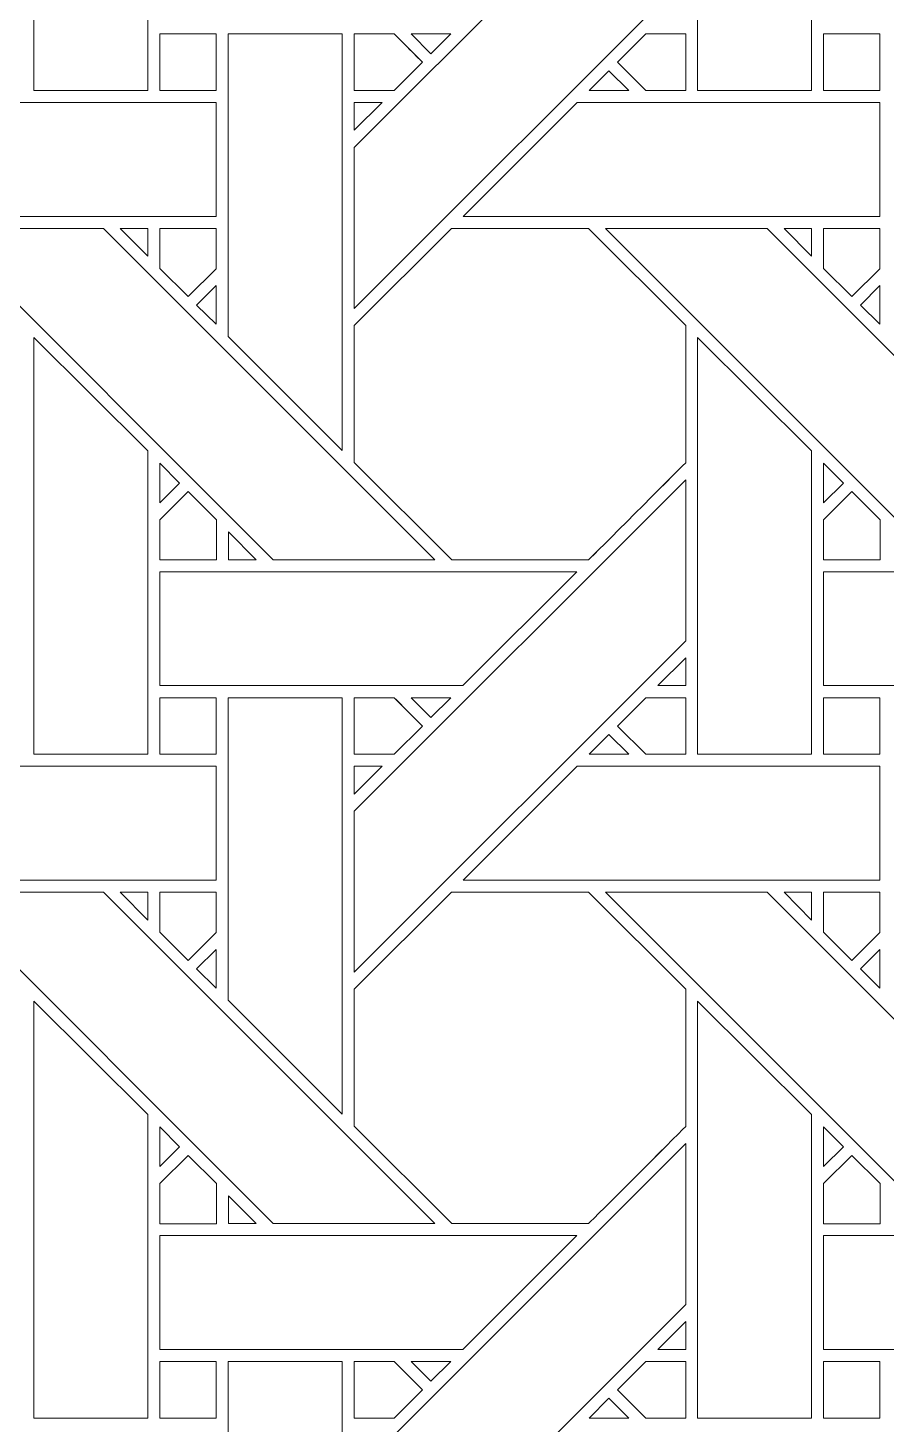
# Model space of a CAD drawing. Header units: inches. Extents: x 3.4 to 21.4, y 0.1 to 18.1.
# Drawn here: x 16.898 to 18.124, y 4.302 to 6.298 of the extents above; entities that cross this region are included whole.
import ezdxf

# ---------------------------------------------------------------- set-up
doc = ezdxf.new("R2010")
doc.units = ezdxf.units.IN
doc.header["$MEASUREMENT"] = 0
doc.layers.add('Design', color=7, linetype='Continuous', lineweight=0)

msp = doc.modelspace()

# ---------------------------------------------------------------- linework, layer by layer
at = {"layer": 'Design'}
for points, knots in [([(12.3829, 18.0948), (7.4123, 18.0948), (3.3829, 14.0653), (3.3829, 9.0948), (3.3829, 4.1242), (7.4123, 0.0948), (12.3829, 0.0948), (17.3534, 0.0948), (21.3829, 4.1242), (21.3829, 9.0948), (21.3829, 14.0653), (17.3534, 18.0948), (12.3829, 18.0948)], [0, 0, 0, 0, 1, 1, 1, 2, 2, 2, 3, 3, 3, 4, 4, 4, 4]), ([(12.3829, 17.2202), (7.8953, 17.2202), (4.2574, 13.5823), (4.2574, 9.0948), (4.2574, 4.6072), (7.8953, 0.9693), (12.3829, 0.9693), (16.8704, 0.9693), (20.5083, 4.6072), (20.5083, 9.0948), (20.5083, 13.5823), (16.8704, 17.2202), (12.3829, 17.2202)], [0, 0, 0, 0, 1, 1, 1, 2, 2, 2, 3, 3, 3, 4, 4, 4, 4]), ([(16.9061, 6.2082), (16.9061, 6.2082), (16.9061, 6.8041), (16.9061, 6.8041), (16.9061, 6.8041), (17.0689, 6.6419), (17.0689, 6.6419), (17.0689, 6.6419), (17.0689, 6.2082), (17.0689, 6.2082), (17.0689, 6.2082), (16.9061, 6.2082), (16.9061, 6.2082)], [0, 0, 0, 0, 1, 1, 1, 2, 2, 2, 3, 3, 3, 4, 4, 4, 4]), ([(17.8548, 6.2082), (17.8548, 6.2082), (17.8548, 6.8041), (17.8548, 6.8041), (17.8548, 6.8041), (18.0176, 6.6419), (18.0176, 6.6419), (18.0176, 6.6419), (18.0176, 6.2082), (18.0176, 6.2082), (18.0176, 6.2082), (17.8548, 6.2082), (17.8548, 6.2082)], [0, 0, 0, 0, 1, 1, 1, 2, 2, 2, 3, 3, 3, 4, 4, 4, 4]), ([(17.364, 6.1269), (17.364, 6.1269), (17.8377, 6.6005), (17.8377, 6.6005), (17.8377, 6.6005), (17.8377, 6.3705), (17.8377, 6.3705), (17.8377, 6.3705), (17.364, 5.8968), (17.364, 5.8968), (17.364, 5.8968), (17.364, 6.1269), (17.364, 6.1269)], [0, 0, 0, 0, 1, 1, 1, 2, 2, 2, 3, 3, 3, 4, 4, 4, 4]), ([(17.1665, 6.2082), (17.1665, 6.2082), (17.0862, 6.2082), (17.0862, 6.2082), (17.0862, 6.2082), (17.0862, 6.289), (17.0862, 6.289), (17.0862, 6.289), (17.1665, 6.289), (17.1665, 6.289), (17.1665, 6.289), (17.1665, 6.2082), (17.1665, 6.2082)], [0, 0, 0, 0, 1, 1, 1, 2, 2, 2, 3, 3, 3, 4, 4, 4, 4]), ([(17.0862, 6.2082), (17.0862, 6.2082), (17.0862, 6.289), (17.0862, 6.289), (17.0862, 6.289), (17.1665, 6.289), (17.1665, 6.289), (17.1665, 6.289), (17.1665, 6.2082), (17.1665, 6.2082), (17.1665, 6.2082), (17.0862, 6.2082), (17.0862, 6.2082)], [0, 0, 0, 0, 1, 1, 1, 2, 2, 2, 3, 3, 3, 4, 4, 4, 4]), ([(17.3469, 6.289), (17.3469, 6.289), (17.3469, 5.6939), (17.3469, 5.6939), (17.3469, 5.6939), (17.184, 5.8568), (17.184, 5.8568), (17.184, 5.8568), (17.184, 6.289), (17.184, 6.289), (17.184, 6.289), (17.3469, 6.289), (17.3469, 6.289)], [0, 0, 0, 0, 1, 1, 1, 2, 2, 2, 3, 3, 3, 4, 4, 4, 4]), ([(17.4211, 6.289), (17.4263, 6.2839), (17.457, 6.2531), (17.4615, 6.2486), (17.4615, 6.2486), (17.421, 6.2082), (17.421, 6.2082), (17.421, 6.2082), (17.3641, 6.2082), (17.3641, 6.2082), (17.3641, 6.2082), (17.3641, 6.289), (17.3641, 6.289), (17.3641, 6.289), (17.4211, 6.289), (17.4211, 6.289)], [0, 0, 0, 0, 1, 1, 1, 2, 2, 2, 3, 3, 3, 4, 4, 4, 5, 5, 5, 5]), ([(17.3641, 6.2082), (17.3641, 6.2082), (17.3641, 6.289), (17.3641, 6.289), (17.3641, 6.289), (17.4211, 6.289), (17.4211, 6.289), (17.4267, 6.2834), (17.4371, 6.273), (17.4467, 6.2634), (17.4467, 6.2634), (17.4615, 6.2486), (17.4615, 6.2486), (17.4615, 6.2486), (17.421, 6.2082), (17.421, 6.2082), (17.421, 6.2082), (17.3641, 6.2082), (17.3641, 6.2082)], [0, 0, 0, 0, 1, 1, 1, 2, 2, 2, 3, 3, 3, 4, 4, 4, 5, 5, 5, 6, 6, 6, 6]), ([(17.4455, 6.289), (17.4455, 6.289), (17.5019, 6.289), (17.5019, 6.289), (17.5019, 6.289), (17.4736, 6.2608), (17.4736, 6.2608), (17.4736, 6.2608), (17.4455, 6.289), (17.4455, 6.289)], [0, 0, 0, 0, 1, 1, 1, 2, 2, 2, 3, 3, 3, 3]), ([(17.7806, 6.2082), (17.7806, 6.2082), (17.7403, 6.2486), (17.7403, 6.2486), (17.7403, 6.2486), (17.7807, 6.289), (17.7807, 6.289), (17.7807, 6.289), (17.8377, 6.289), (17.8377, 6.289), (17.8377, 6.289), (17.8377, 6.2082), (17.8377, 6.2082), (17.8377, 6.2082), (17.7806, 6.2082), (17.7806, 6.2082)], [0, 0, 0, 0, 1, 1, 1, 2, 2, 2, 3, 3, 3, 4, 4, 4, 5, 5, 5, 5]), ([(17.7403, 6.2486), (17.7403, 6.2486), (17.7807, 6.289), (17.7807, 6.289), (17.7807, 6.289), (17.8377, 6.289), (17.8377, 6.289), (17.8377, 6.289), (17.8377, 6.2082), (17.8377, 6.2082), (17.8377, 6.2082), (17.7806, 6.2082), (17.7806, 6.2082), (17.7806, 6.2082), (17.7403, 6.2486), (17.7403, 6.2486)], [0, 0, 0, 0, 1, 1, 1, 2, 2, 2, 3, 3, 3, 4, 4, 4, 5, 5, 5, 5]), ([(18.0349, 6.289), (18.0349, 6.289), (18.1152, 6.289), (18.1152, 6.289), (18.1152, 6.289), (18.1152, 6.2082), (18.1152, 6.2082), (18.1152, 6.2082), (18.0349, 6.2082), (18.0349, 6.2082), (18.0349, 6.2082), (18.0349, 6.289), (18.0349, 6.289)], [0, 0, 0, 0, 1, 1, 1, 2, 2, 2, 3, 3, 3, 4, 4, 4, 4]), ([(18.0349, 6.2082), (18.0349, 6.2082), (18.0349, 6.289), (18.0349, 6.289), (18.0349, 6.289), (18.1152, 6.289), (18.1152, 6.289), (18.1152, 6.289), (18.1152, 6.2082), (18.1152, 6.2082), (18.1152, 6.2082), (18.0349, 6.2082), (18.0349, 6.2082)], [0, 0, 0, 0, 1, 1, 1, 2, 2, 2, 3, 3, 3, 4, 4, 4, 4]), ([(17.7281, 6.2365), (17.7281, 6.2365), (17.7564, 6.2082), (17.7564, 6.2082), (17.7564, 6.2082), (17.6999, 6.2082), (17.6999, 6.2082), (17.6999, 6.2082), (17.7281, 6.2365), (17.7281, 6.2365)], [0, 0, 0, 0, 1, 1, 1, 2, 2, 2, 3, 3, 3, 3]), ([(16.5711, 6.0283), (16.5711, 6.0283), (16.734, 6.1911), (16.734, 6.1911), (16.734, 6.1911), (17.1664, 6.1911), (17.1664, 6.1911), (17.1664, 6.1911), (17.1664, 6.0283), (17.1664, 6.0283), (17.1664, 6.0283), (16.5711, 6.0283), (16.5711, 6.0283)], [0, 0, 0, 0, 1, 1, 1, 2, 2, 2, 3, 3, 3, 4, 4, 4, 4]), ([(17.4039, 6.1911), (17.4039, 6.1911), (17.364, 6.1513), (17.364, 6.1513), (17.364, 6.1513), (17.364, 6.1911), (17.364, 6.1911), (17.364, 6.1911), (17.4039, 6.1911), (17.4039, 6.1911)], [0, 0, 0, 0, 1, 1, 1, 2, 2, 2, 3, 3, 3, 3]), ([(17.5199, 6.0283), (17.5199, 6.0283), (17.6827, 6.1911), (17.6827, 6.1911), (17.6827, 6.1911), (18.1152, 6.1911), (18.1152, 6.1911), (18.1152, 6.1911), (18.1152, 6.0283), (18.1152, 6.0283), (18.1152, 6.0283), (17.5199, 6.0283), (17.5199, 6.0283)], [0, 0, 0, 0, 1, 1, 1, 2, 2, 2, 3, 3, 3, 4, 4, 4, 4]), ([(17.248, 5.5375), (17.248, 5.5375), (16.7745, 6.0112), (16.7745, 6.0112), (16.7745, 6.0112), (17.0054, 6.0112), (17.0054, 6.0112), (17.0054, 6.0112), (17.479, 5.5375), (17.479, 5.5375), (17.479, 5.5375), (17.248, 5.5375), (17.248, 5.5375)], [0, 0, 0, 0, 1, 1, 1, 2, 2, 2, 3, 3, 3, 4, 4, 4, 4]), ([(17.069, 6.0111), (17.069, 6.0111), (17.069, 5.9713), (17.069, 5.9713), (17.069, 5.9713), (17.0295, 6.0111), (17.0295, 6.0111), (17.0295, 6.0111), (17.069, 6.0111), (17.069, 6.0111)], [0, 0, 0, 0, 1, 1, 1, 2, 2, 2, 3, 3, 3, 3]), ([(17.1665, 6.0111), (17.1665, 6.0111), (17.1665, 5.9535), (17.1665, 5.9535), (17.1665, 5.9535), (17.1265, 5.9136), (17.1265, 5.9136), (17.1265, 5.9136), (17.0862, 5.9539), (17.0862, 5.9539), (17.0862, 5.9539), (17.0862, 6.0111), (17.0862, 6.0111), (17.0862, 6.0111), (17.1665, 6.0111), (17.1665, 6.0111)], [0, 0, 0, 0, 1, 1, 1, 2, 2, 2, 3, 3, 3, 4, 4, 4, 5, 5, 5, 5]), ([(17.1265, 5.9136), (17.1265, 5.9136), (17.0862, 5.9539), (17.0862, 5.9539), (17.0862, 5.9539), (17.0862, 6.0111), (17.0862, 6.0111), (17.0862, 6.0111), (17.1665, 6.0111), (17.1665, 6.0111), (17.1665, 6.0111), (17.1665, 5.9535), (17.1665, 5.9535), (17.1665, 5.9535), (17.1265, 5.9136), (17.1265, 5.9136)], [0, 0, 0, 0, 1, 1, 1, 2, 2, 2, 3, 3, 3, 4, 4, 4, 5, 5, 5, 5]), ([(17.5028, 6.0111), (17.5028, 6.0111), (17.699, 6.0111), (17.699, 6.0111), (17.699, 6.0111), (17.8377, 5.8724), (17.8377, 5.8724), (17.8377, 5.8724), (17.8377, 5.6762), (17.8377, 5.6762), (17.8199, 5.6582), (17.708, 5.5465), (17.699, 5.5375), (17.699, 5.5375), (17.5033, 5.5375), (17.5033, 5.5375), (17.5033, 5.5375), (17.3641, 5.6767), (17.3641, 5.6767), (17.3641, 5.6767), (17.3641, 5.8724), (17.3641, 5.8724), (17.3641, 5.8724), (17.5028, 6.0111), (17.5028, 6.0111)], [0, 0, 0, 0, 1, 1, 1, 2, 2, 2, 3, 3, 3, 4, 4, 4, 5, 5, 5, 6, 6, 6, 7, 7, 7, 8, 8, 8, 8]), ([(17.8377, 5.6762), (17.8199, 5.6582), (17.708, 5.5464), (17.699, 5.5375), (17.699, 5.5375), (17.5033, 5.5375), (17.5033, 5.5375), (17.5033, 5.5375), (17.3641, 5.6767), (17.3641, 5.6767), (17.3641, 5.6767), (17.3641, 5.8724), (17.3641, 5.8724), (17.3641, 5.8724), (17.5028, 6.0111), (17.5028, 6.0111), (17.5028, 6.0111), (17.699, 6.0111), (17.699, 6.0111), (17.699, 6.0111), (17.8377, 5.8724), (17.8377, 5.8724), (17.8377, 5.8724), (17.8377, 5.6762), (17.8377, 5.6762)], [0, 0, 0, 0, 1, 1, 1, 2, 2, 2, 3, 3, 3, 4, 4, 4, 5, 5, 5, 6, 6, 6, 7, 7, 7, 8, 8, 8, 8]), ([(18.1967, 5.5375), (18.1967, 5.5375), (17.7232, 6.0112), (17.7232, 6.0112), (17.7232, 6.0112), (17.9541, 6.0112), (17.9541, 6.0112), (17.9541, 6.0112), (18.4278, 5.5375), (18.4278, 5.5375), (18.4278, 5.5375), (18.1967, 5.5375), (18.1967, 5.5375)], [0, 0, 0, 0, 1, 1, 1, 2, 2, 2, 3, 3, 3, 4, 4, 4, 4]), ([(18.0177, 6.0111), (18.0177, 6.0111), (18.0177, 5.9713), (18.0177, 5.9713), (18.0177, 5.9713), (17.9783, 6.0111), (17.9783, 6.0111), (17.9783, 6.0111), (18.0177, 6.0111), (18.0177, 6.0111)], [0, 0, 0, 0, 1, 1, 1, 2, 2, 2, 3, 3, 3, 3]), ([(18.1152, 6.0111), (18.1152, 6.0111), (18.1152, 5.9535), (18.1152, 5.9535), (18.1152, 5.9535), (18.0753, 5.9136), (18.0753, 5.9136), (18.0753, 5.9136), (18.0349, 5.9539), (18.0349, 5.9539), (18.0349, 5.9539), (18.0349, 6.0111), (18.0349, 6.0111), (18.0349, 6.0111), (18.1152, 6.0111), (18.1152, 6.0111)], [0, 0, 0, 0, 1, 1, 1, 2, 2, 2, 3, 3, 3, 4, 4, 4, 5, 5, 5, 5]), ([(18.0753, 5.9136), (18.0753, 5.9136), (18.0349, 5.9539), (18.0349, 5.9539), (18.0349, 5.9539), (18.0349, 6.0111), (18.0349, 6.0111), (18.0349, 6.0111), (18.1152, 6.0111), (18.1152, 6.0111), (18.1152, 6.0111), (18.1152, 5.9535), (18.1152, 5.9535), (18.1152, 5.9535), (18.0753, 5.9136), (18.0753, 5.9136)], [0, 0, 0, 0, 1, 1, 1, 2, 2, 2, 3, 3, 3, 4, 4, 4, 5, 5, 5, 5]), ([(17.1664, 5.9293), (17.1664, 5.9293), (17.1664, 5.8741), (17.1664, 5.8741), (17.1664, 5.8741), (17.1387, 5.9015), (17.1387, 5.9015), (17.1387, 5.9015), (17.1664, 5.9293), (17.1664, 5.9293)], [0, 0, 0, 0, 1, 1, 1, 2, 2, 2, 3, 3, 3, 3]), ([(18.1152, 5.9293), (18.1152, 5.9293), (18.1152, 5.8741), (18.1152, 5.8741), (18.1152, 5.8741), (18.0874, 5.9015), (18.0874, 5.9015), (18.0874, 5.9015), (18.1152, 5.9293), (18.1152, 5.9293)], [0, 0, 0, 0, 1, 1, 1, 2, 2, 2, 3, 3, 3, 3]), ([(16.9061, 5.2595), (16.9061, 5.2595), (16.9061, 5.8553), (16.9061, 5.8553), (16.9061, 5.8553), (17.0689, 5.6932), (17.0689, 5.6932), (17.0689, 5.6932), (17.0689, 5.2595), (17.0689, 5.2595), (17.0689, 5.2595), (16.9061, 5.2595), (16.9061, 5.2595)], [0, 0, 0, 0, 1, 1, 1, 2, 2, 2, 3, 3, 3, 4, 4, 4, 4]), ([(17.8548, 5.2595), (17.8548, 5.2595), (17.8548, 5.8553), (17.8548, 5.8553), (17.8548, 5.8553), (18.0176, 5.6932), (18.0176, 5.6932), (18.0176, 5.6932), (18.0176, 5.2595), (18.0176, 5.2595), (18.0176, 5.2595), (17.8548, 5.2595), (17.8548, 5.2595)], [0, 0, 0, 0, 1, 1, 1, 2, 2, 2, 3, 3, 3, 4, 4, 4, 4]), ([(17.0862, 5.6189), (17.0862, 5.6189), (17.0862, 5.6757), (17.0862, 5.6757), (17.0862, 5.6757), (17.1144, 5.6471), (17.1144, 5.6471), (17.1144, 5.6471), (17.0862, 5.6189), (17.0862, 5.6189)], [0, 0, 0, 0, 1, 1, 1, 2, 2, 2, 3, 3, 3, 3]), ([(18.0349, 5.6189), (18.0349, 5.6189), (18.0349, 5.6757), (18.0349, 5.6757), (18.0349, 5.6757), (18.0631, 5.6471), (18.0631, 5.6471), (18.0631, 5.6471), (18.0349, 5.6189), (18.0349, 5.6189)], [0, 0, 0, 0, 1, 1, 1, 2, 2, 2, 3, 3, 3, 3]), ([(17.364, 5.1782), (17.364, 5.1782), (17.8377, 5.6518), (17.8377, 5.6518), (17.8377, 5.6518), (17.8377, 5.4217), (17.8377, 5.4217), (17.8377, 5.4217), (17.364, 4.9481), (17.364, 4.9481), (17.364, 4.9481), (17.364, 5.1782), (17.364, 5.1782)], [0, 0, 0, 0, 1, 1, 1, 2, 2, 2, 3, 3, 3, 4, 4, 4, 4]), ([(17.0862, 5.5372), (17.0862, 5.5372), (17.0862, 5.5945), (17.0862, 5.5945), (17.0862, 5.5945), (17.1265, 5.6349), (17.1265, 5.6349), (17.1265, 5.6349), (17.1669, 5.5945), (17.1669, 5.5945), (17.1669, 5.5945), (17.1669, 5.5372), (17.1669, 5.5372), (17.1669, 5.5372), (17.0862, 5.5372), (17.0862, 5.5372)], [0, 0, 0, 0, 1, 1, 1, 2, 2, 2, 3, 3, 3, 4, 4, 4, 5, 5, 5, 5]), ([(17.1265, 5.6349), (17.1265, 5.6349), (17.1669, 5.5945), (17.1669, 5.5945), (17.1669, 5.5945), (17.1669, 5.5372), (17.1669, 5.5372), (17.1669, 5.5372), (17.0862, 5.5372), (17.0862, 5.5372), (17.0862, 5.5372), (17.0862, 5.5945), (17.0862, 5.5945), (17.0862, 5.5945), (17.1265, 5.6349), (17.1265, 5.6349)], [0, 0, 0, 0, 1, 1, 1, 2, 2, 2, 3, 3, 3, 4, 4, 4, 5, 5, 5, 5]), ([(18.0349, 5.5372), (18.0349, 5.5372), (18.0349, 5.5945), (18.0349, 5.5945), (18.0349, 5.5945), (18.0753, 5.6349), (18.0753, 5.6349), (18.0753, 5.6349), (18.1156, 5.5945), (18.1156, 5.5945), (18.1156, 5.5945), (18.1156, 5.5372), (18.1156, 5.5372), (18.1156, 5.5372), (18.0349, 5.5372), (18.0349, 5.5372)], [0, 0, 0, 0, 1, 1, 1, 2, 2, 2, 3, 3, 3, 4, 4, 4, 5, 5, 5, 5]), ([(18.0753, 5.6349), (18.0753, 5.6349), (18.1156, 5.5945), (18.1156, 5.5945), (18.1156, 5.5945), (18.1156, 5.5372), (18.1156, 5.5372), (18.1156, 5.5372), (18.0349, 5.5372), (18.0349, 5.5372), (18.0349, 5.5372), (18.0349, 5.5945), (18.0349, 5.5945), (18.0349, 5.5945), (18.0753, 5.6349), (18.0753, 5.6349)], [0, 0, 0, 0, 1, 1, 1, 2, 2, 2, 3, 3, 3, 4, 4, 4, 5, 5, 5, 5]), ([(17.1841, 5.5375), (17.1841, 5.5375), (17.1841, 5.5773), (17.1841, 5.5773), (17.1841, 5.5773), (17.2238, 5.5375), (17.2238, 5.5375), (17.2238, 5.5375), (17.1841, 5.5375), (17.1841, 5.5375)], [0, 0, 0, 0, 1, 1, 1, 2, 2, 2, 3, 3, 3, 3]), ([(17.0862, 5.3576), (17.0862, 5.3576), (17.0862, 5.5203), (17.0862, 5.5203), (17.0862, 5.5203), (17.6819, 5.5203), (17.6819, 5.5203), (17.6819, 5.5203), (17.5191, 5.3576), (17.5191, 5.3576), (17.5191, 5.3576), (17.0862, 5.3576), (17.0862, 5.3576)], [0, 0, 0, 0, 1, 1, 1, 2, 2, 2, 3, 3, 3, 4, 4, 4, 4]), ([(18.0349, 5.3576), (18.0349, 5.3576), (18.0349, 5.5203), (18.0349, 5.5203), (18.0349, 5.5203), (18.6306, 5.5203), (18.6306, 5.5203), (18.6306, 5.5203), (18.4679, 5.3576), (18.4679, 5.3576), (18.4679, 5.3576), (18.0349, 5.3576), (18.0349, 5.3576)], [0, 0, 0, 0, 1, 1, 1, 2, 2, 2, 3, 3, 3, 4, 4, 4, 4]), ([(17.8377, 5.3973), (17.8377, 5.3973), (17.8377, 5.3576), (17.8377, 5.3576), (17.8377, 5.3576), (17.7979, 5.3576), (17.7979, 5.3576), (17.7979, 5.3576), (17.8377, 5.3973), (17.8377, 5.3973)], [0, 0, 0, 0, 1, 1, 1, 2, 2, 2, 3, 3, 3, 3]), ([(17.1665, 5.2595), (17.1665, 5.2595), (17.0862, 5.2595), (17.0862, 5.2595), (17.0862, 5.2595), (17.0862, 5.3403), (17.0862, 5.3403), (17.0862, 5.3403), (17.1665, 5.3403), (17.1665, 5.3403), (17.1665, 5.3403), (17.1665, 5.2595), (17.1665, 5.2595)], [0, 0, 0, 0, 1, 1, 1, 2, 2, 2, 3, 3, 3, 4, 4, 4, 4]), ([(17.0862, 5.2595), (17.0862, 5.2595), (17.0862, 5.3403), (17.0862, 5.3403), (17.0862, 5.3403), (17.1665, 5.3403), (17.1665, 5.3403), (17.1665, 5.3403), (17.1665, 5.2595), (17.1665, 5.2595), (17.1665, 5.2595), (17.0862, 5.2595), (17.0862, 5.2595)], [0, 0, 0, 0, 1, 1, 1, 2, 2, 2, 3, 3, 3, 4, 4, 4, 4]), ([(17.3469, 5.3403), (17.3469, 5.3403), (17.3469, 4.7452), (17.3469, 4.7452), (17.3469, 4.7452), (17.184, 4.9081), (17.184, 4.9081), (17.184, 4.9081), (17.184, 5.3403), (17.184, 5.3403), (17.184, 5.3403), (17.3469, 5.3403), (17.3469, 5.3403)], [0, 0, 0, 0, 1, 1, 1, 2, 2, 2, 3, 3, 3, 4, 4, 4, 4]), ([(17.4211, 5.3403), (17.4263, 5.3351), (17.457, 5.3043), (17.4615, 5.2999), (17.4615, 5.2999), (17.421, 5.2595), (17.421, 5.2595), (17.421, 5.2595), (17.3641, 5.2595), (17.3641, 5.2595), (17.3641, 5.2595), (17.3641, 5.3403), (17.3641, 5.3403), (17.3641, 5.3403), (17.4211, 5.3403), (17.4211, 5.3403)], [0, 0, 0, 0, 1, 1, 1, 2, 2, 2, 3, 3, 3, 4, 4, 4, 5, 5, 5, 5]), ([(17.3641, 5.2595), (17.3641, 5.2595), (17.3641, 5.3403), (17.3641, 5.3403), (17.3641, 5.3403), (17.4211, 5.3403), (17.4211, 5.3403), (17.4211, 5.3403), (17.4615, 5.2999), (17.4615, 5.2999), (17.4615, 5.2999), (17.421, 5.2595), (17.421, 5.2595), (17.421, 5.2595), (17.3641, 5.2595), (17.3641, 5.2595)], [0, 0, 0, 0, 1, 1, 1, 2, 2, 2, 3, 3, 3, 4, 4, 4, 5, 5, 5, 5]), ([(17.4455, 5.3403), (17.4455, 5.3403), (17.5019, 5.3403), (17.5019, 5.3403), (17.5019, 5.3403), (17.4736, 5.3121), (17.4736, 5.3121), (17.4736, 5.3121), (17.4455, 5.3403), (17.4455, 5.3403)], [0, 0, 0, 0, 1, 1, 1, 2, 2, 2, 3, 3, 3, 3]), ([(17.7806, 5.2595), (17.7806, 5.2595), (17.7403, 5.2998), (17.7403, 5.2998), (17.7403, 5.2998), (17.7807, 5.3403), (17.7807, 5.3403), (17.7807, 5.3403), (17.8377, 5.3403), (17.8377, 5.3403), (17.8377, 5.3403), (17.8377, 5.2595), (17.8377, 5.2595), (17.8377, 5.2595), (17.7806, 5.2595), (17.7806, 5.2595)], [0, 0, 0, 0, 1, 1, 1, 2, 2, 2, 3, 3, 3, 4, 4, 4, 5, 5, 5, 5]), ([(17.7403, 5.2998), (17.7403, 5.2998), (17.7807, 5.3403), (17.7807, 5.3403), (17.7807, 5.3403), (17.8377, 5.3403), (17.8377, 5.3403), (17.8377, 5.3403), (17.8377, 5.2595), (17.8377, 5.2595), (17.8377, 5.2595), (17.7806, 5.2595), (17.7806, 5.2595), (17.7806, 5.2595), (17.7403, 5.2998), (17.7403, 5.2998)], [0, 0, 0, 0, 1, 1, 1, 2, 2, 2, 3, 3, 3, 4, 4, 4, 5, 5, 5, 5]), ([(18.0349, 5.3403), (18.0349, 5.3403), (18.1152, 5.3403), (18.1152, 5.3403), (18.1152, 5.3403), (18.1152, 5.2595), (18.1152, 5.2595), (18.1152, 5.2595), (18.0349, 5.2595), (18.0349, 5.2595), (18.0349, 5.2595), (18.0349, 5.3403), (18.0349, 5.3403)], [0, 0, 0, 0, 1, 1, 1, 2, 2, 2, 3, 3, 3, 4, 4, 4, 4]), ([(18.0349, 5.2595), (18.0349, 5.2595), (18.0349, 5.3403), (18.0349, 5.3403), (18.0349, 5.3403), (18.1152, 5.3403), (18.1152, 5.3403), (18.1152, 5.3403), (18.1152, 5.2595), (18.1152, 5.2595), (18.1152, 5.2595), (18.0349, 5.2595), (18.0349, 5.2595)], [0, 0, 0, 0, 1, 1, 1, 2, 2, 2, 3, 3, 3, 4, 4, 4, 4]), ([(17.7281, 5.2878), (17.7281, 5.2878), (17.7564, 5.2595), (17.7564, 5.2595), (17.7564, 5.2595), (17.6999, 5.2595), (17.6999, 5.2595), (17.6999, 5.2595), (17.7281, 5.2878), (17.7281, 5.2878)], [0, 0, 0, 0, 1, 1, 1, 2, 2, 2, 3, 3, 3, 3]), ([(16.5711, 5.0796), (16.5711, 5.0796), (16.734, 5.2424), (16.734, 5.2424), (16.734, 5.2424), (17.1664, 5.2424), (17.1664, 5.2424), (17.1664, 5.2424), (17.1664, 5.0796), (17.1664, 5.0796), (17.1664, 5.0796), (16.5711, 5.0796), (16.5711, 5.0796)], [0, 0, 0, 0, 1, 1, 1, 2, 2, 2, 3, 3, 3, 4, 4, 4, 4]), ([(17.4039, 5.2424), (17.4039, 5.2424), (17.364, 5.2025), (17.364, 5.2025), (17.364, 5.2025), (17.364, 5.2424), (17.364, 5.2424), (17.364, 5.2424), (17.4039, 5.2424), (17.4039, 5.2424)], [0, 0, 0, 0, 1, 1, 1, 2, 2, 2, 3, 3, 3, 3]), ([(17.5199, 5.0796), (17.5199, 5.0796), (17.6827, 5.2424), (17.6827, 5.2424), (17.6827, 5.2424), (18.1152, 5.2424), (18.1152, 5.2424), (18.1152, 5.2424), (18.1152, 5.0796), (18.1152, 5.0796), (18.1152, 5.0796), (17.5199, 5.0796), (17.5199, 5.0796)], [0, 0, 0, 0, 1, 1, 1, 2, 2, 2, 3, 3, 3, 4, 4, 4, 4]), ([(16.7745, 5.0624), (16.7745, 5.0624), (17.0054, 5.0624), (17.0054, 5.0624), (17.0054, 5.0624), (17.479, 4.5888), (17.479, 4.5888), (17.479, 4.5888), (17.248, 4.5888), (17.248, 4.5888), (17.248, 4.5888), (16.7745, 5.0624), (16.7745, 5.0624)], [0, 0, 0, 0, 1, 1, 1, 2, 2, 2, 3, 3, 3, 4, 4, 4, 4]), ([(17.069, 5.0624), (17.069, 5.0624), (17.069, 5.0226), (17.069, 5.0226), (17.069, 5.0226), (17.0295, 5.0624), (17.0295, 5.0624), (17.0295, 5.0624), (17.069, 5.0624), (17.069, 5.0624)], [0, 0, 0, 0, 1, 1, 1, 2, 2, 2, 3, 3, 3, 3]), ([(17.1665, 5.0624), (17.1665, 5.0624), (17.1665, 5.0048), (17.1665, 5.0048), (17.1665, 5.0048), (17.1265, 4.9648), (17.1265, 4.9648), (17.1265, 4.9648), (17.0862, 5.0052), (17.0862, 5.0052), (17.0862, 5.0052), (17.0862, 5.0624), (17.0862, 5.0624), (17.0862, 5.0624), (17.1665, 5.0624), (17.1665, 5.0624)], [0, 0, 0, 0, 1, 1, 1, 2, 2, 2, 3, 3, 3, 4, 4, 4, 5, 5, 5, 5]), ([(17.1265, 4.9648), (17.1265, 4.9648), (17.0862, 5.0052), (17.0862, 5.0052), (17.0862, 5.0052), (17.0862, 5.0624), (17.0862, 5.0624), (17.0862, 5.0624), (17.1665, 5.0624), (17.1665, 5.0624), (17.1665, 5.0624), (17.1665, 5.0048), (17.1665, 5.0048), (17.1665, 5.0048), (17.1265, 4.9648), (17.1265, 4.9648)], [0, 0, 0, 0, 1, 1, 1, 2, 2, 2, 3, 3, 3, 4, 4, 4, 5, 5, 5, 5]), ([(17.3641, 4.728), (17.3641, 4.728), (17.3641, 4.9237), (17.3641, 4.9237), (17.3641, 4.9237), (17.5028, 5.0624), (17.5028, 5.0624), (17.5028, 5.0624), (17.699, 5.0624), (17.699, 5.0624), (17.699, 5.0624), (17.8377, 4.9237), (17.8377, 4.9237), (17.8377, 4.9237), (17.8377, 4.7274), (17.8377, 4.7274), (17.8199, 4.7095), (17.708, 4.5978), (17.699, 4.5888), (17.699, 4.5888), (17.5033, 4.5888), (17.5033, 4.5888), (17.5033, 4.5888), (17.3641, 4.728), (17.3641, 4.728)], [0, 0, 0, 0, 1, 1, 1, 2, 2, 2, 3, 3, 3, 4, 4, 4, 5, 5, 5, 6, 6, 6, 7, 7, 7, 8, 8, 8, 8]), ([(17.5033, 4.5888), (17.5033, 4.5888), (17.3641, 4.728), (17.3641, 4.728), (17.3641, 4.728), (17.3641, 4.9237), (17.3641, 4.9237), (17.3641, 4.9237), (17.5028, 5.0624), (17.5028, 5.0624), (17.5028, 5.0624), (17.699, 5.0624), (17.699, 5.0624), (17.699, 5.0624), (17.8377, 4.9237), (17.8377, 4.9237), (17.8377, 4.9237), (17.8377, 4.7274), (17.8377, 4.7274), (17.82, 4.7096), (17.7081, 4.5978), (17.699, 4.5888), (17.699, 4.5888), (17.5033, 4.5888), (17.5033, 4.5888)], [0, 0, 0, 0, 1, 1, 1, 2, 2, 2, 3, 3, 3, 4, 4, 4, 5, 5, 5, 6, 6, 6, 7, 7, 7, 8, 8, 8, 8]), ([(17.7232, 5.0624), (17.7232, 5.0624), (17.9541, 5.0624), (17.9541, 5.0624), (17.9541, 5.0624), (18.4278, 4.5888), (18.4278, 4.5888), (18.4278, 4.5888), (18.1968, 4.5888), (18.1968, 4.5888), (18.1968, 4.5888), (17.7232, 5.0624), (17.7232, 5.0624)], [0, 0, 0, 0, 1, 1, 1, 2, 2, 2, 3, 3, 3, 4, 4, 4, 4]), ([(18.0177, 5.0624), (18.0177, 5.0624), (18.0177, 5.0226), (18.0177, 5.0226), (18.0177, 5.0226), (17.9783, 5.0624), (17.9783, 5.0624), (17.9783, 5.0624), (18.0177, 5.0624), (18.0177, 5.0624)], [0, 0, 0, 0, 1, 1, 1, 2, 2, 2, 3, 3, 3, 3]), ([(18.1152, 5.0624), (18.1152, 5.0624), (18.1152, 5.0048), (18.1152, 5.0048), (18.1152, 5.0048), (18.0753, 4.9648), (18.0753, 4.9648), (18.0753, 4.9648), (18.0349, 5.0052), (18.0349, 5.0052), (18.0349, 5.0052), (18.0349, 5.0624), (18.0349, 5.0624), (18.0349, 5.0624), (18.1152, 5.0624), (18.1152, 5.0624)], [0, 0, 0, 0, 1, 1, 1, 2, 2, 2, 3, 3, 3, 4, 4, 4, 5, 5, 5, 5]), ([(18.0753, 4.9648), (18.0753, 4.9648), (18.0349, 5.0052), (18.0349, 5.0052), (18.0349, 5.0052), (18.0349, 5.0624), (18.0349, 5.0624), (18.0349, 5.0624), (18.1152, 5.0624), (18.1152, 5.0624), (18.1152, 5.0624), (18.1152, 5.0048), (18.1152, 5.0048), (18.1152, 5.0048), (18.0753, 4.9648), (18.0753, 4.9648)], [0, 0, 0, 0, 1, 1, 1, 2, 2, 2, 3, 3, 3, 4, 4, 4, 5, 5, 5, 5]), ([(17.1664, 4.9806), (17.1664, 4.9806), (17.1664, 4.9254), (17.1664, 4.9254), (17.1664, 4.9254), (17.1387, 4.9528), (17.1387, 4.9528), (17.1387, 4.9528), (17.1664, 4.9806), (17.1664, 4.9806)], [0, 0, 0, 0, 1, 1, 1, 2, 2, 2, 3, 3, 3, 3]), ([(18.1152, 4.9806), (18.1152, 4.9806), (18.1152, 4.9254), (18.1152, 4.9254), (18.1152, 4.9254), (18.0874, 4.9528), (18.0874, 4.9528), (18.0874, 4.9528), (18.1152, 4.9806), (18.1152, 4.9806)], [0, 0, 0, 0, 1, 1, 1, 2, 2, 2, 3, 3, 3, 3]), ([(17.0689, 4.7445), (17.0689, 4.7445), (17.0689, 4.3108), (17.0689, 4.3108), (17.0689, 4.3108), (16.9061, 4.3108), (16.9061, 4.3108), (16.9061, 4.3108), (16.9061, 4.9066), (16.9061, 4.9066), (16.9061, 4.9066), (17.0689, 4.7445), (17.0689, 4.7445)], [0, 0, 0, 0, 1, 1, 1, 2, 2, 2, 3, 3, 3, 4, 4, 4, 4]), ([(18.0176, 4.7445), (18.0176, 4.7445), (18.0176, 4.3108), (18.0176, 4.3108), (18.0176, 4.3108), (17.8548, 4.3108), (17.8548, 4.3108), (17.8548, 4.3108), (17.8548, 4.9066), (17.8548, 4.9066), (17.8548, 4.9066), (18.0176, 4.7445), (18.0176, 4.7445)], [0, 0, 0, 0, 1, 1, 1, 2, 2, 2, 3, 3, 3, 4, 4, 4, 4]), ([(17.0862, 4.6702), (17.0862, 4.6702), (17.0862, 4.727), (17.0862, 4.727), (17.0862, 4.727), (17.1144, 4.6984), (17.1144, 4.6984), (17.1144, 4.6984), (17.0862, 4.6702), (17.0862, 4.6702)], [0, 0, 0, 0, 1, 1, 1, 2, 2, 2, 3, 3, 3, 3]), ([(18.0349, 4.6702), (18.0349, 4.6702), (18.0349, 4.727), (18.0349, 4.727), (18.0349, 4.727), (18.0631, 4.6984), (18.0631, 4.6984), (18.0631, 4.6984), (18.0349, 4.6702), (18.0349, 4.6702)], [0, 0, 0, 0, 1, 1, 1, 2, 2, 2, 3, 3, 3, 3]), ([(17.364, 4.2294), (17.364, 4.2294), (17.8377, 4.703), (17.8377, 4.703), (17.8377, 4.703), (17.8377, 4.473), (17.8377, 4.473), (17.8377, 4.473), (17.364, 3.9994), (17.364, 3.9994), (17.364, 3.9994), (17.364, 4.2294), (17.364, 4.2294)], [0, 0, 0, 0, 1, 1, 1, 2, 2, 2, 3, 3, 3, 4, 4, 4, 4]), ([(17.0862, 4.5885), (17.0862, 4.5885), (17.0862, 4.6458), (17.0862, 4.6458), (17.0862, 4.6458), (17.1265, 4.6861), (17.1265, 4.6861), (17.1265, 4.6861), (17.1669, 4.6458), (17.1669, 4.6458), (17.1669, 4.6458), (17.1669, 4.5885), (17.1669, 4.5885), (17.1669, 4.5885), (17.0862, 4.5885), (17.0862, 4.5885)], [0, 0, 0, 0, 1, 1, 1, 2, 2, 2, 3, 3, 3, 4, 4, 4, 5, 5, 5, 5]), ([(17.0862, 4.6458), (17.0862, 4.6458), (17.1265, 4.6861), (17.1265, 4.6861), (17.1265, 4.6861), (17.1669, 4.6458), (17.1669, 4.6458), (17.1669, 4.6458), (17.1669, 4.5885), (17.1669, 4.5885), (17.1669, 4.5885), (17.0862, 4.5885), (17.0862, 4.5885), (17.0862, 4.5885), (17.0862, 4.6458), (17.0862, 4.6458)], [0, 0, 0, 0, 1, 1, 1, 2, 2, 2, 3, 3, 3, 4, 4, 4, 5, 5, 5, 5]), ([(18.0349, 4.5885), (18.0349, 4.5885), (18.0349, 4.6458), (18.0349, 4.6458), (18.0349, 4.6458), (18.0753, 4.6861), (18.0753, 4.6861), (18.0753, 4.6861), (18.1156, 4.6458), (18.1156, 4.6458), (18.1156, 4.6458), (18.1156, 4.5885), (18.1156, 4.5885), (18.1156, 4.5885), (18.0349, 4.5885), (18.0349, 4.5885)], [0, 0, 0, 0, 1, 1, 1, 2, 2, 2, 3, 3, 3, 4, 4, 4, 5, 5, 5, 5]), ([(18.0349, 4.6458), (18.0349, 4.6458), (18.0753, 4.6861), (18.0753, 4.6861), (18.0753, 4.6861), (18.1156, 4.6458), (18.1156, 4.6458), (18.1156, 4.6458), (18.1156, 4.5885), (18.1156, 4.5885), (18.1156, 4.5885), (18.0349, 4.5885), (18.0349, 4.5885), (18.0349, 4.5885), (18.0349, 4.6458), (18.0349, 4.6458)], [0, 0, 0, 0, 1, 1, 1, 2, 2, 2, 3, 3, 3, 4, 4, 4, 5, 5, 5, 5]), ([(17.2238, 4.5888), (17.2238, 4.5888), (17.1841, 4.5888), (17.1841, 4.5888), (17.1841, 4.5888), (17.1841, 4.6286), (17.1841, 4.6286), (17.1841, 4.6286), (17.2238, 4.5888), (17.2238, 4.5888)], [0, 0, 0, 0, 1, 1, 1, 2, 2, 2, 3, 3, 3, 3]), ([(17.0862, 4.4088), (17.0862, 4.4088), (17.0862, 4.5715), (17.0862, 4.5715), (17.0862, 4.5715), (17.6819, 4.5715), (17.6819, 4.5715), (17.6819, 4.5715), (17.5191, 4.4088), (17.5191, 4.4088), (17.5191, 4.4088), (17.0862, 4.4088), (17.0862, 4.4088)], [0, 0, 0, 0, 1, 1, 1, 2, 2, 2, 3, 3, 3, 4, 4, 4, 4]), ([(18.0349, 4.4088), (18.0349, 4.4088), (18.0349, 4.5715), (18.0349, 4.5715), (18.0349, 4.5715), (18.6306, 4.5715), (18.6306, 4.5715), (18.6306, 4.5715), (18.4679, 4.4088), (18.4679, 4.4088), (18.4679, 4.4088), (18.0349, 4.4088), (18.0349, 4.4088)], [0, 0, 0, 0, 1, 1, 1, 2, 2, 2, 3, 3, 3, 4, 4, 4, 4]), ([(17.8377, 4.4486), (17.8377, 4.4486), (17.8377, 4.4089), (17.8377, 4.4089), (17.8377, 4.4089), (17.7979, 4.4089), (17.7979, 4.4089), (17.7979, 4.4089), (17.8377, 4.4486), (17.8377, 4.4486)], [0, 0, 0, 0, 1, 1, 1, 2, 2, 2, 3, 3, 3, 3]), ([(17.1665, 4.3107), (17.1665, 4.3107), (17.0862, 4.3107), (17.0862, 4.3107), (17.0862, 4.3107), (17.0862, 4.3915), (17.0862, 4.3915), (17.0862, 4.3915), (17.1665, 4.3915), (17.1665, 4.3915), (17.1665, 4.3915), (17.1665, 4.3107), (17.1665, 4.3107)], [0, 0, 0, 0, 1, 1, 1, 2, 2, 2, 3, 3, 3, 4, 4, 4, 4]), ([(17.0862, 4.3107), (17.0862, 4.3107), (17.0862, 4.3915), (17.0862, 4.3915), (17.0862, 4.3915), (17.1665, 4.3915), (17.1665, 4.3915), (17.1665, 4.3915), (17.1665, 4.3107), (17.1665, 4.3107), (17.1665, 4.3107), (17.0862, 4.3107), (17.0862, 4.3107)], [0, 0, 0, 0, 1, 1, 1, 2, 2, 2, 3, 3, 3, 4, 4, 4, 4]), ([(17.3469, 4.3916), (17.3469, 4.3916), (17.3469, 3.7964), (17.3469, 3.7964), (17.3469, 3.7964), (17.184, 3.9594), (17.184, 3.9594), (17.184, 3.9594), (17.184, 4.3916), (17.184, 4.3916), (17.184, 4.3916), (17.3469, 4.3916), (17.3469, 4.3916)], [0, 0, 0, 0, 1, 1, 1, 2, 2, 2, 3, 3, 3, 4, 4, 4, 4]), ([(17.4615, 4.3512), (17.4615, 4.3512), (17.421, 4.3107), (17.421, 4.3107), (17.421, 4.3107), (17.3641, 4.3107), (17.3641, 4.3107), (17.3641, 4.3107), (17.3641, 4.3915), (17.3641, 4.3915), (17.3641, 4.3915), (17.4211, 4.3915), (17.4211, 4.3915), (17.4263, 4.3864), (17.457, 4.3556), (17.4615, 4.3512)], [0, 0, 0, 0, 1, 1, 1, 2, 2, 2, 3, 3, 3, 4, 4, 4, 5, 5, 5, 5]), ([(17.3641, 4.3107), (17.3641, 4.3107), (17.3641, 4.3915), (17.3641, 4.3915), (17.3641, 4.3915), (17.4211, 4.3915), (17.4211, 4.3915), (17.4265, 4.3861), (17.4615, 4.3512), (17.4615, 4.3512), (17.4615, 4.3512), (17.421, 4.3107), (17.421, 4.3107), (17.421, 4.3107), (17.3641, 4.3107), (17.3641, 4.3107)], [0, 0, 0, 0, 1, 1, 1, 2, 2, 2, 3, 3, 3, 4, 4, 4, 5, 5, 5, 5]), ([(17.4455, 4.3916), (17.4455, 4.3916), (17.5019, 4.3916), (17.5019, 4.3916), (17.5019, 4.3916), (17.4736, 4.3634), (17.4736, 4.3634), (17.4736, 4.3634), (17.4455, 4.3916), (17.4455, 4.3916)], [0, 0, 0, 0, 1, 1, 1, 2, 2, 2, 3, 3, 3, 3]), ([(17.7807, 4.3915), (17.7807, 4.3915), (17.8377, 4.3915), (17.8377, 4.3915), (17.8377, 4.3915), (17.8377, 4.3107), (17.8377, 4.3107), (17.8377, 4.3107), (17.7806, 4.3107), (17.7806, 4.3107), (17.7806, 4.3107), (17.7403, 4.3511), (17.7403, 4.3511), (17.7403, 4.3511), (17.7807, 4.3915), (17.7807, 4.3915)], [0, 0, 0, 0, 1, 1, 1, 2, 2, 2, 3, 3, 3, 4, 4, 4, 5, 5, 5, 5]), ([(17.7403, 4.3511), (17.7403, 4.3511), (17.7807, 4.3915), (17.7807, 4.3915), (17.7807, 4.3915), (17.8377, 4.3915), (17.8377, 4.3915), (17.8377, 4.3915), (17.8377, 4.3107), (17.8377, 4.3107), (17.8377, 4.3107), (17.7806, 4.3107), (17.7806, 4.3107), (17.7806, 4.3107), (17.7403, 4.3511), (17.7403, 4.3511)], [0, 0, 0, 0, 1, 1, 1, 2, 2, 2, 3, 3, 3, 4, 4, 4, 5, 5, 5, 5]), ([(18.0349, 4.3915), (18.0349, 4.3915), (18.1152, 4.3915), (18.1152, 4.3915), (18.1152, 4.3915), (18.1152, 4.3107), (18.1152, 4.3107), (18.1152, 4.3107), (18.0349, 4.3107), (18.0349, 4.3107), (18.0349, 4.3107), (18.0349, 4.3915), (18.0349, 4.3915)], [0, 0, 0, 0, 1, 1, 1, 2, 2, 2, 3, 3, 3, 4, 4, 4, 4]), ([(18.0349, 4.3107), (18.0349, 4.3107), (18.0349, 4.3915), (18.0349, 4.3915), (18.0349, 4.3915), (18.1152, 4.3915), (18.1152, 4.3915), (18.1152, 4.3915), (18.1152, 4.3107), (18.1152, 4.3107), (18.1152, 4.3107), (18.0349, 4.3107), (18.0349, 4.3107)], [0, 0, 0, 0, 1, 1, 1, 2, 2, 2, 3, 3, 3, 4, 4, 4, 4]), ([(17.7281, 4.339), (17.7281, 4.339), (17.7564, 4.3108), (17.7564, 4.3108), (17.7564, 4.3108), (17.6999, 4.3108), (17.6999, 4.3108), (17.6999, 4.3108), (17.7281, 4.339), (17.7281, 4.339)], [0, 0, 0, 0, 1, 1, 1, 2, 2, 2, 3, 3, 3, 3])]:
    msp.add_open_spline(points, degree=3, knots=knots, dxfattribs=at)

doc.saveas('drawing.dxf')
